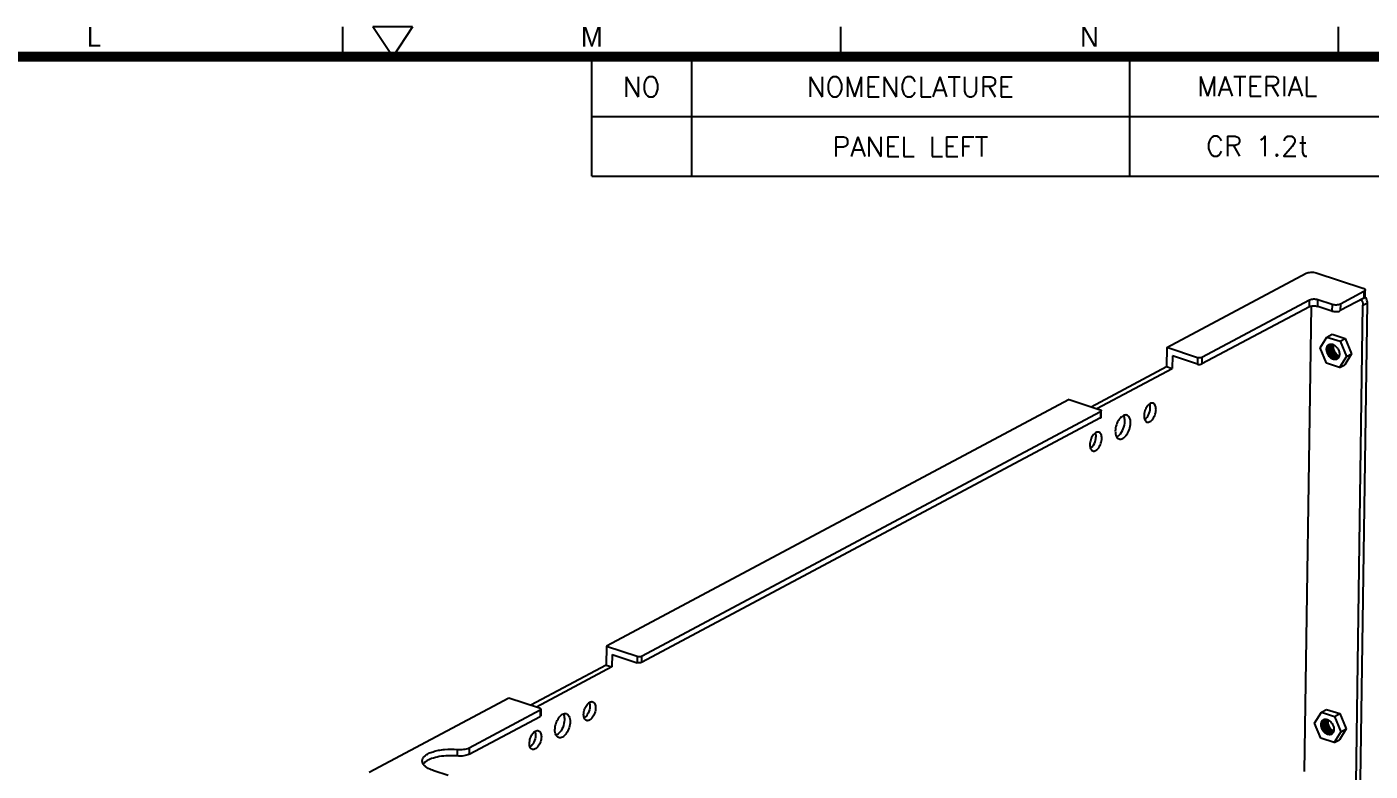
# Model space of a CAD drawing. Extents: x -425 to 6552, y -3049 to 3105.
# Drawn here: x 2021.7 to 2156.6, y -2087.3 to -2012.5 of the extents above; entities that cross this region are included whole.
import ezdxf
from ezdxf.enums import TextEntityAlignment as Align

# ---------------------------------------------------------------- set-up
doc = ezdxf.new("R2010")
doc.units = 0
doc.layers.get('0').update_dxf_attribs({"linetype": 'CONTINUOUS'})
doc.layers.add('PANEL_LT-SPIDXF_CONTINUOUS', color=7, linetype='CONTINUOUS')
doc.styles.add('SIM', font='simplex')
doc.styles.get("Standard").update_dxf_attribs({"font": 'gulim.ttc', "width": 0.8, "height": 2})

msp = doc.modelspace()

# ---------------------------------------------------------------- linework, layer by layer
for p, q in [((2053.41, -2015.53), (2053.41, -2012.53)), ((2058.41, -2015.53), (2056.41, -2012.53)), ((2060.41, -2012.53), (2056.41, -2012.53)), ((2060.41, -2012.53), (2058.41, -2015.53)), ((2103.41, -2015.53), (2103.41, -2012.53)), ((2153.41, -2015.53), (2153.41, -2012.53)), ((2078.41, -2027.53), (2078.41, -2015.53)), ((2088.41, -2015.53), (2088.41, -2027.53)), ((2132.41, -2015.53), (2132.41, -2027.53)), ((2078.41, -2021.53), (2253.41, -2021.53)), ((2078.41, -2027.53), (2253.41, -2027.53))]:
    msp.add_line(p, q)
at = {"color": 4, "linetype": 'CONTINUOUS'}
for p, q in [((2151.57, -2044.78), (2152.25, -2043.68)), ((2152.25, -2043.68), (2152.78, -2043.4)), ((2152.25, -2043.68), (2153.57, -2044.11)), ((2152.78, -2043.4), (2154.1, -2043.83)), ((2153.57, -2044.11), (2154.1, -2043.83)), ((2153.57, -2044.11), (2154.21, -2045.64)), ((2154.1, -2043.83), (2154.74, -2045.36)), ((2152.21, -2046.3), (2151.57, -2044.78)), ((2154.21, -2045.64), (2153.53, -2046.74)), ((2154.74, -2045.36), (2154.06, -2046.46)), ((2154.21, -2045.64), (2154.74, -2045.36)), ((2153.53, -2046.74), (2152.21, -2046.3)), ((2153.53, -2046.74), (2154.06, -2046.46)), ((2151.02, -2082.45), (2151.7, -2081.36)), ((2151.7, -2081.36), (2152.22, -2081.08)), ((2151.7, -2081.36), (2153.02, -2081.79)), ((2152.22, -2081.08), (2153.55, -2081.51)), ((2153.02, -2081.79), (2153.55, -2081.51)), ((2153.02, -2081.79), (2153.66, -2083.32)), ((2153.55, -2081.51), (2154.19, -2083.04)), ((2151.66, -2083.98), (2151.02, -2082.45)), ((2153.66, -2083.32), (2152.98, -2084.41)), ((2154.19, -2083.04), (2153.51, -2084.13)), ((2153.66, -2083.32), (2154.19, -2083.04)), ((2152.98, -2084.41), (2151.66, -2083.98)), ((2152.98, -2084.41), (2153.51, -2084.13))]:
    msp.add_line(p, q, dxfattribs=at)
at = {"const_width": 1}
msp.add_lwpolyline([(2253.41, -2015.53), (1453.41, -2015.53), (1453.41, -2565.53), (2253.41, -2565.53)], close=True, dxfattribs=at)
at = {"color": 4, "linetype": 'CONTINUOUS'}
for centre, radius, start, end in [((2152.79, -2044.9), 0.463, 111.2166, 118.0382), ((2152.89, -2044.86), 0.472, 124.9551, 131.3817), ((2154.52, -2044.33), 1.7, 197.5329, 198.3746), ((2153.06, -2045.53), 0.414, 298.038, 302.6684), ((2153.14, -2045.54), 0.37, 288.718, 293.7816), ((2153.22, -2045.49), 0.382, 283.6933, 286.2854), ((2152.24, -2082.58), 0.463, 111.2166, 118.0382), ((2152.34, -2082.54), 0.472, 124.9551, 131.3817), ((2153.97, -2082.01), 1.7, 197.5329, 198.3746), ((2152.51, -2083.21), 0.414, 298.038, 302.6684), ((2152.59, -2083.22), 0.37, 288.718, 293.7816), ((2152.67, -2083.16), 0.382, 283.6933, 286.2854)]:
    msp.add_arc(centre, radius, start, end, dxfattribs=at)
for points, knots in [([(2152.41, -2045.5), (2152.35, -2045.42), (2152.26, -2045.24), (2152.22, -2044.99), (2152.23, -2044.81), (2152.26, -2044.68), (2152.31, -2044.57), (2152.35, -2044.5), (2152.38, -2044.47)], [0, 0, 0, 0, 0.276008, 0.540903, 0.665272, 0.782968, 0.894194, 1, 1, 1, 1]), ([(2152.57, -2044.5), (2152.53, -2044.52), (2152.45, -2044.57), (2152.37, -2044.69), (2152.31, -2044.84), (2152.29, -2044.94), (2152.29, -2045)], [0, 0, 0, 0, 0.232268, 0.473054, 0.728253, 1, 1, 1, 1]), ([(2152.29, -2045), (2152.29, -2045.08), (2152.3, -2045.26), (2152.36, -2045.42), (2152.41, -2045.5)], [0, 0, 0, 0, 0.490858, 1, 1, 1, 1]), ([(2152.38, -2044.47), (2152.41, -2044.46), (2152.46, -2044.43), (2152.59, -2044.39), (2152.69, -2044.39), (2152.75, -2044.4)], [0, 0, 0, 0, 0.242881, 0.488098, 1, 1, 1, 1]), ([(2152.39, -2044.94), (2152.38, -2045.08), (2152.42, -2045.28), (2152.54, -2045.52), (2152.66, -2045.68), (2152.8, -2045.81), (2152.95, -2045.89), (2153.11, -2045.92), (2153.21, -2045.91), (2153.26, -2045.89)], [0, 0, 0, 0, 0.271225, 0.41102, 0.547265, 0.67588, 0.794071, 0.901275, 1, 1, 1, 1]), ([(2152.39, -2044.94), (2152.39, -2044.86), (2152.42, -2044.73), (2152.5, -2044.59), (2152.55, -2044.53), (2152.58, -2044.51)], [0, 0, 0, 0, 0.522943, 0.766405, 1, 1, 1, 1]), ([(2153.26, -2045.9), (2153.23, -2045.91), (2153.16, -2045.94), (2153.04, -2045.95), (2152.92, -2045.94), (2152.76, -2045.88), (2152.57, -2045.74), (2152.45, -2045.59), (2152.41, -2045.5)], [0, 0, 0, 0, 0.105677, 0.214604, 0.32932, 0.451238, 0.71568, 1, 1, 1, 1]), ([(2152.67, -2044.46), (2152.64, -2044.48), (2152.58, -2044.54), (2152.5, -2044.69), (2152.48, -2044.81), (2152.47, -2044.9)], [0, 0, 0, 0, 0.233513, 0.47689, 1, 1, 1, 1]), ([(2152.47, -2044.9), (2152.47, -2045.03), (2152.5, -2045.23), (2152.61, -2045.46), (2152.72, -2045.62), (2152.86, -2045.74), (2153.01, -2045.83), (2153.16, -2045.87), (2153.26, -2045.87), (2153.31, -2045.86)], [0, 0, 0, 0, 0.269193, 0.408102, 0.543967, 0.672894, 0.79204, 0.900486, 1, 1, 1, 1]), ([(2153.37, -2045.81), (2153.32, -2045.82), (2153.22, -2045.82), (2153.07, -2045.76), (2152.93, -2045.67), (2152.81, -2045.55), (2152.7, -2045.39), (2152.59, -2045.16), (2152.56, -2044.97), (2152.57, -2044.85)], [0, 0, 0, 0, 0.100677, 0.210591, 0.330761, 0.459941, 0.595302, 0.733165, 1, 1, 1, 1]), ([(2152.57, -2044.85), (2152.57, -2044.77), (2152.6, -2044.63), (2152.68, -2044.5), (2152.72, -2044.45)], [0, 0, 0, 0, 0.522094, 1, 1, 1, 1]), ([(2152.9, -2044.45), (2152.85, -2044.44), (2152.76, -2044.44), (2152.66, -2044.46), (2152.62, -2044.47)], [0, 0, 0, 0, 0.511206, 1, 1, 1, 1]), ([(2152.77, -2044.44), (2152.74, -2044.49), (2152.68, -2044.61), (2152.66, -2044.74), (2152.65, -2044.8)], [0, 0, 0, 0, 0.480499, 1, 1, 1, 1]), ([(2152.65, -2044.8), (2152.65, -2044.92), (2152.68, -2045.1), (2152.77, -2045.32), (2152.87, -2045.48), (2152.99, -2045.6), (2153.12, -2045.7), (2153.26, -2045.76), (2153.36, -2045.77), (2153.4, -2045.77)], [0, 0, 0, 0, 0.263834, 0.400321, 0.534949, 0.664329, 0.785696, 0.897502, 1, 1, 1, 1]), ([(2152.75, -2044.4), (2152.76, -2044.41), (2152.81, -2044.42), (2152.86, -2044.43), (2152.9, -2044.45)], [0, 0, 0, 0, 0.243702, 1, 1, 1, 1]), ([(2152.75, -2044.75), (2152.75, -2044.73), (2152.76, -2044.67), (2152.77, -2044.61), (2152.78, -2044.57)], [0, 0, 0, 0, 0.256351, 1, 1, 1, 1]), ([(2153.44, -2045.72), (2153.39, -2045.71), (2153.3, -2045.69), (2153.17, -2045.62), (2153.05, -2045.52), (2152.9, -2045.35), (2152.78, -2045.09), (2152.75, -2044.86), (2152.75, -2044.75)], [0, 0, 0, 0, 0.10517, 0.219352, 0.342106, 0.471674, 0.73949, 1, 1, 1, 1]), ([(2152.78, -2044.57), (2152.79, -2044.56), (2152.8, -2044.51), (2152.82, -2044.47), (2152.84, -2044.44)], [0, 0, 0, 0, 0.255685, 1, 1, 1, 1]), ([(2153.46, -2045.66), (2153.36, -2045.64), (2153.21, -2045.55), (2153.06, -2045.39), (2152.96, -2045.24), (2152.88, -2045.07), (2152.83, -2044.84), (2152.83, -2044.65), (2152.86, -2044.54)], [0, 0, 0, 0, 0.225914, 0.352629, 0.484823, 0.61909, 0.751882, 1, 1, 1, 1]), ([(2152.86, -2044.54), (2152.86, -2044.53), (2152.87, -2044.5), (2152.89, -2044.47), (2152.9, -2044.45)], [0, 0, 0, 0, 0.253961, 1, 1, 1, 1]), ([(2152.92, -2044.46), (2152.92, -2044.48), (2152.9, -2044.55), (2152.89, -2044.62), (2152.89, -2044.68)], [0, 0, 0, 0, 0.240863, 1, 1, 1, 1]), ([(2152.89, -2044.68), (2152.89, -2044.71), (2152.89, -2044.82), (2152.92, -2044.94), (2152.95, -2045.02)], [0, 0, 0, 0, 0.241594, 1, 1, 1, 1]), ([(2152.9, -2044.45), (2152.97, -2044.48), (2153.11, -2044.57), (2153.22, -2044.69), (2153.27, -2044.76)], [0, 0, 0, 0, 0.481729, 1, 1, 1, 1]), ([(2152.95, -2045.02), (2152.98, -2045.09), (2153.04, -2045.21), (2153.2, -2045.43), (2153.37, -2045.55), (2153.49, -2045.59)], [0, 0, 0, 0, 0.263259, 0.523376, 1, 1, 1, 1]), ([(2153.27, -2044.76), (2153.35, -2044.85), (2153.46, -2045.05), (2153.52, -2045.33), (2153.5, -2045.54), (2153.46, -2045.68), (2153.39, -2045.8), (2153.32, -2045.86), (2153.29, -2045.88)], [0, 0, 0, 0, 0.27835, 0.547208, 0.671938, 0.788196, 0.896697, 1, 1, 1, 1]), ([(2151.83, -2082.15), (2151.86, -2082.13), (2151.91, -2082.1), (2152.04, -2082.07), (2152.14, -2082.07), (2152.2, -2082.08)], [0, 0, 0, 0, 0.242881, 0.488098, 1, 1, 1, 1]), ([(2152.2, -2082.08), (2152.21, -2082.08), (2152.26, -2082.09), (2152.31, -2082.11), (2152.34, -2082.12)], [0, 0, 0, 0, 0.243702, 1, 1, 1, 1]), ([(2151.85, -2083.18), (2151.8, -2083.1), (2151.71, -2082.92), (2151.67, -2082.67), (2151.68, -2082.48), (2151.71, -2082.36), (2151.76, -2082.24), (2151.8, -2082.18), (2151.83, -2082.15)], [0, 0, 0, 0, 0.276008, 0.540903, 0.665272, 0.782968, 0.894194, 1, 1, 1, 1]), ([(2151.74, -2082.67), (2151.73, -2082.76), (2151.75, -2082.93), (2151.81, -2083.1), (2151.85, -2083.18)], [0, 0, 0, 0, 0.490858, 1, 1, 1, 1]), ([(2152.02, -2082.17), (2151.98, -2082.19), (2151.9, -2082.25), (2151.82, -2082.37), (2151.76, -2082.51), (2151.74, -2082.62), (2151.74, -2082.67)], [0, 0, 0, 0, 0.232268, 0.473054, 0.728253, 1, 1, 1, 1]), ([(2151.84, -2082.62), (2151.83, -2082.75), (2151.87, -2082.96), (2151.98, -2083.2), (2152.1, -2083.36), (2152.25, -2083.48), (2152.4, -2083.56), (2152.56, -2083.6), (2152.66, -2083.58), (2152.71, -2083.57)], [0, 0, 0, 0, 0.271225, 0.41102, 0.547265, 0.67588, 0.794071, 0.901275, 1, 1, 1, 1]), ([(2151.84, -2082.62), (2151.84, -2082.53), (2151.87, -2082.41), (2151.95, -2082.27), (2152, -2082.21), (2152.03, -2082.18)], [0, 0, 0, 0, 0.522943, 0.766405, 1, 1, 1, 1]), ([(2152.71, -2083.57), (2152.68, -2083.59), (2152.61, -2083.62), (2152.49, -2083.63), (2152.37, -2083.61), (2152.21, -2083.55), (2152.02, -2083.42), (2151.9, -2083.27), (2151.85, -2083.18)], [0, 0, 0, 0, 0.105677, 0.214604, 0.32932, 0.451238, 0.71568, 1, 1, 1, 1]), ([(2151.92, -2082.57), (2151.91, -2082.7), (2151.95, -2082.9), (2152.06, -2083.14), (2152.17, -2083.3), (2152.31, -2083.42), (2152.46, -2083.51), (2152.61, -2083.55), (2152.71, -2083.54), (2152.76, -2083.53)], [0, 0, 0, 0, 0.269193, 0.408102, 0.543967, 0.672894, 0.79204, 0.900486, 1, 1, 1, 1]), ([(2152.12, -2082.13), (2152.09, -2082.16), (2152.03, -2082.22), (2151.95, -2082.36), (2151.93, -2082.49), (2151.92, -2082.57)], [0, 0, 0, 0, 0.233513, 0.47689, 1, 1, 1, 1]), ([(2152.82, -2083.49), (2152.77, -2083.5), (2152.67, -2083.49), (2152.52, -2083.44), (2152.38, -2083.35), (2152.25, -2083.22), (2152.15, -2083.07), (2152.04, -2082.84), (2152.01, -2082.65), (2152.02, -2082.52)], [0, 0, 0, 0, 0.100677, 0.210591, 0.330761, 0.459941, 0.595302, 0.733165, 1, 1, 1, 1]), ([(2152.02, -2082.52), (2152.02, -2082.45), (2152.05, -2082.3), (2152.13, -2082.17), (2152.17, -2082.12)], [0, 0, 0, 0, 0.522094, 1, 1, 1, 1]), ([(2152.34, -2082.12), (2152.3, -2082.12), (2152.2, -2082.11), (2152.11, -2082.13), (2152.07, -2082.15)], [0, 0, 0, 0, 0.511206, 1, 1, 1, 1]), ([(2152.22, -2082.12), (2152.19, -2082.17), (2152.13, -2082.28), (2152.11, -2082.41), (2152.1, -2082.48)], [0, 0, 0, 0, 0.480499, 1, 1, 1, 1]), ([(2152.1, -2082.48), (2152.1, -2082.6), (2152.12, -2082.78), (2152.22, -2083), (2152.32, -2083.15), (2152.44, -2083.28), (2152.57, -2083.38), (2152.71, -2083.44), (2152.81, -2083.45), (2152.85, -2083.45)], [0, 0, 0, 0, 0.263834, 0.400321, 0.534949, 0.664329, 0.785696, 0.897502, 1, 1, 1, 1]), ([(2152.89, -2083.39), (2152.84, -2083.39), (2152.75, -2083.36), (2152.62, -2083.29), (2152.5, -2083.19), (2152.35, -2083.02), (2152.23, -2082.77), (2152.19, -2082.54), (2152.2, -2082.43)], [0, 0, 0, 0, 0.10517, 0.219352, 0.342106, 0.471674, 0.73949, 1, 1, 1, 1]), ([(2152.2, -2082.43), (2152.2, -2082.41), (2152.21, -2082.35), (2152.22, -2082.29), (2152.23, -2082.25)], [0, 0, 0, 0, 0.256351, 1, 1, 1, 1]), ([(2152.23, -2082.25), (2152.24, -2082.23), (2152.25, -2082.19), (2152.27, -2082.15), (2152.29, -2082.12)], [0, 0, 0, 0, 0.255685, 1, 1, 1, 1]), ([(2152.91, -2083.34), (2152.81, -2083.31), (2152.66, -2083.23), (2152.51, -2083.07), (2152.41, -2082.91), (2152.33, -2082.74), (2152.27, -2082.51), (2152.28, -2082.33), (2152.31, -2082.22)], [0, 0, 0, 0, 0.225914, 0.352629, 0.484823, 0.61909, 0.751882, 1, 1, 1, 1]), ([(2152.31, -2082.22), (2152.31, -2082.21), (2152.32, -2082.18), (2152.33, -2082.15), (2152.34, -2082.12)], [0, 0, 0, 0, 0.253961, 1, 1, 1, 1]), ([(2152.37, -2082.14), (2152.37, -2082.15), (2152.35, -2082.22), (2152.34, -2082.3), (2152.34, -2082.35)], [0, 0, 0, 0, 0.240863, 1, 1, 1, 1]), ([(2152.34, -2082.35), (2152.34, -2082.38), (2152.34, -2082.5), (2152.37, -2082.62), (2152.4, -2082.7)], [0, 0, 0, 0, 0.241594, 1, 1, 1, 1]), ([(2152.34, -2082.12), (2152.42, -2082.16), (2152.56, -2082.25), (2152.67, -2082.37), (2152.72, -2082.44)], [0, 0, 0, 0, 0.481729, 1, 1, 1, 1]), ([(2152.4, -2082.7), (2152.43, -2082.76), (2152.49, -2082.89), (2152.65, -2083.1), (2152.82, -2083.22), (2152.94, -2083.26)], [0, 0, 0, 0, 0.263259, 0.523376, 1, 1, 1, 1]), ([(2152.72, -2082.44), (2152.79, -2082.53), (2152.91, -2082.73), (2152.97, -2083), (2152.95, -2083.22), (2152.91, -2083.36), (2152.84, -2083.47), (2152.77, -2083.53), (2152.74, -2083.56)], [0, 0, 0, 0, 0.27835, 0.547208, 0.671938, 0.788196, 0.896697, 1, 1, 1, 1])]:
    msp.add_open_spline(points, degree=3, knots=knots, dxfattribs=at)
for points in [[(2152.91, -2044.87), (2152.97, -2045.06), (2153.07, -2045.25), (2153.2, -2045.41)], [(2152.36, -2082.54), (2152.42, -2082.74), (2152.52, -2082.92), (2152.65, -2083.08)]]:
    msp.add_open_spline(points, degree=3, dxfattribs=at)
at = {"layer": 'PANEL_LT-SPIDXF_CONTINUOUS', "color": 7, "linetype": 'CONTINUOUS'}
for p, q in [((2136.17, -2044.74), (2150.17, -2037.28)), ((2151.18, -2037.24), (2155.86, -2038.77)), ((2150.5, -2039.98), (2139.69, -2045.74)), ((2150.49, -2040.64), (2150.5, -2039.98)), ((2151.33, -2040.6), (2151.34, -2039.94)), ((2152.77, -2040.41), (2151.34, -2039.94)), ((2155.96, -2039.77), (2153.6, -2041.03)), ((2155.97, -2039.12), (2153.61, -2040.38)), ((2155.62, -2088.23), (2156.32, -2040.24)), ((2155.88, -2040.47), (2156.32, -2040.24)), ((2155.97, -2039.12), (2155.96, -2039.77)), ((2156.09, -2039.63), (2156.1, -2038.97)), ((2150.49, -2040.64), (2139.68, -2046.39)), ((2150.02, -2087.32), (2150.7, -2040.57)), ((2152.76, -2041.07), (2151.33, -2040.6)), ((2152.77, -2040.41), (2152.76, -2041.07)), ((2153.61, -2040.38), (2153.6, -2041.03)), ((2155.18, -2088.46), (2155.88, -2040.47)), ((2136.17, -2044.74), (2136.14, -2046.65)), ((2139.27, -2045.76), (2136.17, -2044.74)), ((2136.73, -2045.58), (2136.71, -2046.84)), ((2139.26, -2046.41), (2136.73, -2045.58)), ((2128.57, -2050.68), (2136.14, -2046.65)), ((2129.14, -2050.87), (2136.71, -2046.84)), ((2136.14, -2046.65), (2136.71, -2046.84)), ((2139.27, -2045.76), (2139.26, -2046.41)), ((2139.69, -2045.74), (2139.68, -2046.39)), ((2126.36, -2049.96), (2079.87, -2074.72)), ((2126.36, -2049.96), (2129.47, -2050.98)), ((2129.51, -2051.81), (2083.39, -2076.38)), ((2083.4, -2075.72), (2129.52, -2051.15)), ((2129.52, -2051.15), (2129.51, -2051.81)), ((2129.58, -2051.73), (2129.59, -2051.08)), ((2079.87, -2074.72), (2079.84, -2076.64)), ((2079.87, -2074.72), (2082.98, -2075.74)), ((2079.84, -2076.64), (2072.27, -2080.67)), ((2079.84, -2076.64), (2080.42, -2076.82)), ((2080.44, -2075.57), (2080.42, -2076.82)), ((2080.44, -2075.57), (2082.97, -2076.4)), ((2082.98, -2075.74), (2082.97, -2076.4)), ((2083.4, -2075.72), (2083.39, -2076.38)), ((2080.42, -2076.82), (2072.84, -2080.86)), ((2070.07, -2079.95), (2056.06, -2087.41)), ((2073.17, -2080.96), (2070.07, -2079.95)), ((2066.09, -2085.59), (2073.22, -2081.79)), ((2066.1, -2084.94), (2073.23, -2081.14)), ((2073.23, -2081.14), (2073.22, -2081.79)), ((2073.29, -2081.06), (2073.28, -2081.72)), ((2064.9, -2085.11), (2064.89, -2085.76)), ((2066.1, -2084.94), (2066.09, -2085.59)), ((2063.97, -2087.71), (2062.54, -2087.24))]:
    msp.add_line(p, q, dxfattribs=at)
for centre in [(2130.59, -2052.7), (2074.29, -2082.68)]:
    msp.add_arc(centre, 1.15, 310.3367, 313.1803, dxfattribs=at)
for points, knots in [([(2150.17, -2037.28), (2150.24, -2037.25), (2150.39, -2037.2), (2150.74, -2037.16), (2151.01, -2037.18), (2151.18, -2037.24)], [0, 0, 0, 0, 0.217211, 0.477799, 1, 1, 1, 1]), ([(2155.86, -2038.77), (2155.89, -2038.78), (2155.99, -2038.82), (2156.1, -2038.9), (2156.1, -2038.97)], [0, 0, 0, 0, 0.338, 1, 1, 1, 1]), ([(2151.34, -2039.94), (2151.2, -2039.9), (2150.91, -2039.87), (2150.62, -2039.92), (2150.5, -2039.98)], [0, 0, 0, 0, 0.523579, 1, 1, 1, 1]), ([(2155.82, -2040.17), (2155.83, -2040.2), (2155.87, -2040.29), (2155.88, -2040.39), (2155.88, -2040.47)], [0, 0, 0, 0, 0.258357, 1, 1, 1, 1]), ([(2155.96, -2039.77), (2155.97, -2039.77), (2156, -2039.76), (2156.02, -2039.74), (2156.04, -2039.72)], [0, 0, 0, 0, 0.271288, 1, 1, 1, 1]), ([(2156.1, -2038.97), (2156.1, -2038.98), (2156.08, -2039.05), (2156.02, -2039.09), (2155.97, -2039.12)], [0, 0, 0, 0, 0.205507, 1, 1, 1, 1]), ([(2156.32, -2040.24), (2156.32, -2040.19), (2156.3, -2039.98), (2156.19, -2039.78), (2156.07, -2039.67)], [0, 0, 0, 0, 0.243274, 1, 1, 1, 1]), ([(2150.49, -2040.64), (2150.61, -2040.57), (2150.9, -2040.53), (2151.19, -2040.55), (2151.33, -2040.6)], [0, 0, 0, 0, 0.476421, 1, 1, 1, 1]), ([(2152.76, -2041.07), (2152.9, -2041.11), (2153.19, -2041.14), (2153.48, -2041.1), (2153.6, -2041.03)], [0, 0, 0, 0, 0.523579, 1, 1, 1, 1]), ([(2153.61, -2040.38), (2153.49, -2040.44), (2153.2, -2040.49), (2152.91, -2040.46), (2152.77, -2040.41)], [0, 0, 0, 0, 0.476421, 1, 1, 1, 1]), ([(2139.26, -2046.41), (2139.33, -2046.43), (2139.48, -2046.45), (2139.62, -2046.42), (2139.68, -2046.39)], [0, 0, 0, 0, 0.523582, 1, 1, 1, 1]), ([(2139.69, -2045.74), (2139.63, -2045.77), (2139.49, -2045.79), (2139.34, -2045.78), (2139.27, -2045.76)], [0, 0, 0, 0, 0.476418, 1, 1, 1, 1]), ([(2129.47, -2050.98), (2129.48, -2050.98), (2129.53, -2051), (2129.59, -2051.04), (2129.59, -2051.08)], [0, 0, 0, 0, 0.337668, 1, 1, 1, 1]), ([(2134.8, -2050.33), (2134.75, -2050.32), (2134.64, -2050.31), (2134.48, -2050.37), (2134.33, -2050.49), (2134.13, -2050.72), (2133.95, -2051.1), (2133.89, -2051.43), (2133.89, -2051.59)], [0, 0, 0, 0, 0.083579, 0.178525, 0.290481, 0.419333, 0.7094, 1, 1, 1, 1]), ([(2134.18, -2052.22), (2134.23, -2052.23), (2134.33, -2052.24), (2134.49, -2052.18), (2134.64, -2052.06), (2134.84, -2051.83), (2135.02, -2051.45), (2135.08, -2051.12), (2135.09, -2050.96)], [0, 0, 0, 0, 0.083579, 0.178525, 0.290481, 0.419333, 0.7094, 1, 1, 1, 1]), ([(2134.26, -2051.63), (2134.38, -2051.44), (2134.48, -2051.14), (2134.51, -2050.84), (2134.51, -2050.77)], [0, 0, 0, 0, 0.756741, 1, 1, 1, 1]), ([(2134.51, -2050.77), (2134.51, -2050.73), (2134.51, -2050.61), (2134.49, -2050.49), (2134.46, -2050.4)], [0, 0, 0, 0, 0.271661, 1, 1, 1, 1]), ([(2135.09, -2050.96), (2135.09, -2050.88), (2135.08, -2050.74), (2135.02, -2050.55), (2134.93, -2050.41), (2134.84, -2050.35), (2134.8, -2050.33)], [0, 0, 0, 0, 0.307528, 0.574856, 0.80112, 1, 1, 1, 1]), ([(2129.51, -2051.81), (2129.52, -2051.8), (2129.55, -2051.79), (2129.58, -2051.76), (2129.58, -2051.73)], [0, 0, 0, 0, 0.313622, 1, 1, 1, 1]), ([(2129.59, -2051.08), (2129.59, -2051.09), (2129.58, -2051.12), (2129.55, -2051.14), (2129.52, -2051.15)], [0, 0, 0, 0, 0.205532, 1, 1, 1, 1]), ([(2132.16, -2051.53), (2132.1, -2051.51), (2131.96, -2051.5), (2131.76, -2051.58), (2131.56, -2051.73), (2131.31, -2052.02), (2131.08, -2052.5), (2131, -2052.92), (2131, -2053.13)], [0, 0, 0, 0, 0.083579, 0.178525, 0.290481, 0.419333, 0.7094, 1, 1, 1, 1]), ([(2131.37, -2053.92), (2131.43, -2053.94), (2131.56, -2053.95), (2131.77, -2053.87), (2131.96, -2053.72), (2132.21, -2053.43), (2132.44, -2052.95), (2132.52, -2052.53), (2132.53, -2052.32)], [0, 0, 0, 0, 0.083579, 0.178525, 0.290481, 0.419333, 0.7094, 1, 1, 1, 1]), ([(2131.38, -2053.54), (2131.56, -2053.37), (2131.83, -2052.91), (2131.95, -2052.4), (2131.95, -2052.13)], [0, 0, 0, 0, 0.4846, 1, 1, 1, 1]), ([(2131.95, -2052.13), (2131.95, -2052.08), (2131.95, -2051.88), (2131.9, -2051.68), (2131.83, -2051.56)], [0, 0, 0, 0, 0.280905, 1, 1, 1, 1]), ([(2132.53, -2052.32), (2132.53, -2052.22), (2132.52, -2052.05), (2132.45, -2051.81), (2132.33, -2051.62), (2132.21, -2051.55), (2132.16, -2051.53)], [0, 0, 0, 0, 0.307528, 0.574856, 0.80112, 1, 1, 1, 1]), ([(2133.89, -2051.59), (2133.89, -2051.67), (2133.9, -2051.81), (2133.95, -2052), (2134.04, -2052.14), (2134.13, -2052.2), (2134.18, -2052.22)], [0, 0, 0, 0, 0.307528, 0.574856, 0.80112, 1, 1, 1, 1]), ([(2133.95, -2051.96), (2133.96, -2051.95), (2134.01, -2051.92), (2134.05, -2051.88), (2134.09, -2051.85)], [0, 0, 0, 0, 0.237162, 1, 1, 1, 1]), ([(2134.09, -2051.85), (2134.1, -2051.83), (2134.16, -2051.76), (2134.22, -2051.69), (2134.26, -2051.63)], [0, 0, 0, 0, 0.237788, 1, 1, 1, 1]), ([(2129.35, -2053.24), (2129.3, -2053.22), (2129.2, -2053.21), (2129.04, -2053.27), (2128.88, -2053.39), (2128.68, -2053.63), (2128.51, -2054), (2128.44, -2054.33), (2128.44, -2054.5)], [0, 0, 0, 0, 0.083579, 0.178525, 0.290481, 0.419333, 0.7094, 1, 1, 1, 1]), ([(2128.81, -2054.53), (2128.93, -2054.34), (2129.04, -2054.04), (2129.06, -2053.74), (2129.07, -2053.67)], [0, 0, 0, 0, 0.756741, 1, 1, 1, 1]), ([(2129.07, -2053.67), (2129.07, -2053.64), (2129.06, -2053.51), (2129.04, -2053.39), (2129.01, -2053.3)], [0, 0, 0, 0, 0.271661, 1, 1, 1, 1]), ([(2129.64, -2053.86), (2129.64, -2053.78), (2129.63, -2053.64), (2129.58, -2053.45), (2129.48, -2053.31), (2129.39, -2053.25), (2129.35, -2053.24)], [0, 0, 0, 0, 0.307528, 0.574856, 0.80112, 1, 1, 1, 1]), ([(2131, -2053.13), (2131, -2053.23), (2131.01, -2053.41), (2131.08, -2053.65), (2131.2, -2053.83), (2131.31, -2053.9), (2131.37, -2053.92)], [0, 0, 0, 0, 0.307528, 0.574856, 0.80112, 1, 1, 1, 1]), ([(2131.12, -2053.71), (2131.14, -2053.7), (2131.22, -2053.66), (2131.28, -2053.62), (2131.33, -2053.58)], [0, 0, 0, 0, 0.234319, 1, 1, 1, 1]), ([(2128.44, -2054.5), (2128.44, -2054.57), (2128.45, -2054.71), (2128.5, -2054.9), (2128.6, -2055.04), (2128.69, -2055.1), (2128.73, -2055.12)], [0, 0, 0, 0, 0.307528, 0.574856, 0.80112, 1, 1, 1, 1]), ([(2128.5, -2054.86), (2128.51, -2054.86), (2128.56, -2054.82), (2128.61, -2054.78), (2128.64, -2054.75)], [0, 0, 0, 0, 0.237162, 1, 1, 1, 1]), ([(2128.64, -2054.75), (2128.65, -2054.73), (2128.72, -2054.66), (2128.77, -2054.59), (2128.81, -2054.53)], [0, 0, 0, 0, 0.237788, 1, 1, 1, 1]), ([(2128.73, -2055.12), (2128.78, -2055.13), (2128.88, -2055.14), (2129.04, -2055.08), (2129.2, -2054.96), (2129.39, -2054.73), (2129.57, -2054.36), (2129.64, -2054.02), (2129.64, -2053.86)], [0, 0, 0, 0, 0.083579, 0.178525, 0.290481, 0.419333, 0.7094, 1, 1, 1, 1]), ([(2083.39, -2076.38), (2083.33, -2076.41), (2083.18, -2076.43), (2083.04, -2076.42), (2082.97, -2076.4)], [0, 0, 0, 0, 0.476418, 1, 1, 1, 1]), ([(2082.98, -2075.74), (2083.05, -2075.76), (2083.19, -2075.78), (2083.34, -2075.75), (2083.4, -2075.72)], [0, 0, 0, 0, 0.523582, 1, 1, 1, 1]), ([(2077.59, -2081.58), (2077.59, -2081.41), (2077.66, -2081.08), (2077.84, -2080.71), (2078.03, -2080.48), (2078.19, -2080.36), (2078.35, -2080.3), (2078.45, -2080.3), (2078.5, -2080.32)], [0, 0, 0, 0, 0.2906, 0.580667, 0.709519, 0.821475, 0.916421, 1, 1, 1, 1]), ([(2078.16, -2080.39), (2078.17, -2080.41), (2078.21, -2080.53), (2078.22, -2080.66), (2078.22, -2080.75)], [0, 0, 0, 0, 0.227773, 1, 1, 1, 1]), ([(2078.5, -2080.32), (2078.54, -2080.33), (2078.64, -2080.39), (2078.73, -2080.54), (2078.78, -2080.73), (2078.79, -2080.87), (2078.79, -2080.94)], [0, 0, 0, 0, 0.19888, 0.425144, 0.692472, 1, 1, 1, 1]), ([(2073.29, -2081.06), (2073.29, -2081.06), (2073.28, -2081.01), (2073.23, -2080.99), (2073.2, -2080.98)], [0, 0, 0, 0, 0.192723, 1, 1, 1, 1]), ([(2073.28, -2081.72), (2073.28, -2081.73), (2073.27, -2081.76), (2073.24, -2081.78), (2073.22, -2081.79)], [0, 0, 0, 0, 0.205532, 1, 1, 1, 1]), ([(2073.23, -2081.14), (2073.24, -2081.13), (2073.26, -2081.12), (2073.29, -2081.09), (2073.29, -2081.06)], [0, 0, 0, 0, 0.313622, 1, 1, 1, 1]), ([(2074.7, -2083.12), (2074.71, -2082.91), (2074.79, -2082.48), (2075.02, -2082.01), (2075.27, -2081.71), (2075.46, -2081.56), (2075.67, -2081.49), (2075.8, -2081.49), (2075.86, -2081.51)], [0, 0, 0, 0, 0.2906, 0.580667, 0.709519, 0.821475, 0.916421, 1, 1, 1, 1]), ([(2075.53, -2081.54), (2075.55, -2081.58), (2075.64, -2081.76), (2075.66, -2081.96), (2075.66, -2082.12)], [0, 0, 0, 0, 0.219568, 1, 1, 1, 1]), ([(2075.86, -2081.51), (2075.92, -2081.53), (2076.03, -2081.61), (2076.15, -2081.79), (2076.22, -2082.03), (2076.23, -2082.21), (2076.23, -2082.31)], [0, 0, 0, 0, 0.19888, 0.425144, 0.692472, 1, 1, 1, 1]), ([(2077.88, -2082.2), (2077.84, -2082.19), (2077.75, -2082.13), (2077.65, -2081.98), (2077.6, -2081.79), (2077.59, -2081.65), (2077.59, -2081.58)], [0, 0, 0, 0, 0.19888, 0.425144, 0.692472, 1, 1, 1, 1]), ([(2077.79, -2081.83), (2077.78, -2081.84), (2077.74, -2081.89), (2077.69, -2081.92), (2077.65, -2081.95)], [0, 0, 0, 0, 0.263081, 1, 1, 1, 1]), ([(2077.96, -2081.61), (2077.95, -2081.63), (2077.9, -2081.71), (2077.84, -2081.78), (2077.79, -2081.83)], [0, 0, 0, 0, 0.261781, 1, 1, 1, 1]), ([(2078.79, -2080.94), (2078.79, -2081.11), (2078.72, -2081.44), (2078.55, -2081.81), (2078.35, -2082.04), (2078.19, -2082.16), (2078.03, -2082.22), (2077.93, -2082.22), (2077.88, -2082.2)], [0, 0, 0, 0, 0.2906, 0.580667, 0.709519, 0.821475, 0.916421, 1, 1, 1, 1]), ([(2078.22, -2080.75), (2078.22, -2080.83), (2078.19, -2081.13), (2078.08, -2081.42), (2077.96, -2081.61)], [0, 0, 0, 0, 0.243259, 1, 1, 1, 1]), ([(2072.14, -2084.48), (2072.15, -2084.32), (2072.21, -2083.98), (2072.39, -2083.61), (2072.59, -2083.38), (2072.74, -2083.26), (2072.9, -2083.2), (2073.01, -2083.21), (2073.05, -2083.22)], [0, 0, 0, 0, 0.2906, 0.580667, 0.709519, 0.821475, 0.916421, 1, 1, 1, 1]), ([(2072.71, -2083.29), (2072.72, -2083.31), (2072.76, -2083.43), (2072.77, -2083.56), (2072.77, -2083.66)], [0, 0, 0, 0, 0.227773, 1, 1, 1, 1]), ([(2073.05, -2083.22), (2073.1, -2083.24), (2073.19, -2083.29), (2073.28, -2083.44), (2073.33, -2083.63), (2073.34, -2083.77), (2073.34, -2083.84)], [0, 0, 0, 0, 0.19888, 0.425144, 0.692472, 1, 1, 1, 1]), ([(2075.07, -2083.91), (2075.02, -2083.89), (2074.9, -2083.82), (2074.78, -2083.63), (2074.71, -2083.39), (2074.7, -2083.21), (2074.7, -2083.12)], [0, 0, 0, 0, 0.19888, 0.425144, 0.692472, 1, 1, 1, 1]), ([(2076.23, -2082.31), (2076.23, -2082.52), (2076.15, -2082.94), (2075.92, -2083.41), (2075.67, -2083.71), (2075.47, -2083.86), (2075.27, -2083.94), (2075.13, -2083.93), (2075.07, -2083.91)], [0, 0, 0, 0, 0.2906, 0.580667, 0.709519, 0.821475, 0.916421, 1, 1, 1, 1]), ([(2075.66, -2082.12), (2075.65, -2082.38), (2075.54, -2082.9), (2075.26, -2083.35), (2075.08, -2083.52)], [0, 0, 0, 0, 0.5154, 1, 1, 1, 1]), ([(2072.43, -2085.1), (2072.39, -2085.09), (2072.3, -2085.03), (2072.21, -2084.89), (2072.15, -2084.7), (2072.14, -2084.56), (2072.14, -2084.48)], [0, 0, 0, 0, 0.19888, 0.425144, 0.692472, 1, 1, 1, 1]), ([(2072.34, -2084.73), (2072.33, -2084.74), (2072.29, -2084.79), (2072.24, -2084.83), (2072.2, -2084.85)], [0, 0, 0, 0, 0.263081, 1, 1, 1, 1]), ([(2072.51, -2084.52), (2072.5, -2084.54), (2072.45, -2084.61), (2072.39, -2084.68), (2072.34, -2084.73)], [0, 0, 0, 0, 0.261781, 1, 1, 1, 1]), ([(2073.34, -2083.84), (2073.34, -2084.01), (2073.28, -2084.34), (2073.1, -2084.71), (2072.9, -2084.95), (2072.75, -2085.06), (2072.59, -2085.12), (2072.48, -2085.12), (2072.43, -2085.1)], [0, 0, 0, 0, 0.2906, 0.580667, 0.709519, 0.821475, 0.916421, 1, 1, 1, 1]), ([(2072.77, -2083.66), (2072.77, -2083.73), (2072.74, -2084.03), (2072.63, -2084.32), (2072.51, -2084.52)], [0, 0, 0, 0, 0.243259, 1, 1, 1, 1]), ([(2075.04, -2083.56), (2075.02, -2083.57), (2074.96, -2083.63), (2074.88, -2083.67), (2074.83, -2083.69)], [0, 0, 0, 0, 0.266448, 1, 1, 1, 1]), ([(2061.38, -2086.25), (2061.38, -2086.16), (2061.44, -2085.96), (2061.68, -2085.71), (2062.03, -2085.49), (2062.48, -2085.31), (2063.02, -2085.18), (2063.84, -2085.06), (2064.47, -2085.07), (2064.9, -2085.11)], [0, 0, 0, 0, 0.069548, 0.152607, 0.255701, 0.379434, 0.521027, 0.675696, 1, 1, 1, 1]), ([(2064.89, -2085.76), (2064.29, -2085.71), (2063.41, -2085.73), (2062.36, -2085.99), (2061.92, -2086.19), (2061.75, -2086.32)], [0, 0, 0, 0, 0.557186, 0.801793, 1, 1, 1, 1]), ([(2066.09, -2085.59), (2065.92, -2085.68), (2065.52, -2085.78), (2065.11, -2085.79), (2064.89, -2085.76)], [0, 0, 0, 0, 0.456206, 1, 1, 1, 1]), ([(2064.9, -2085.11), (2065.12, -2085.13), (2065.53, -2085.12), (2065.93, -2085.02), (2066.1, -2084.94)], [0, 0, 0, 0, 0.543794, 1, 1, 1, 1]), ([(2061.44, -2086.51), (2061.43, -2086.48), (2061.39, -2086.41), (2061.38, -2086.32), (2061.38, -2086.25)], [0, 0, 0, 0, 0.261441, 1, 1, 1, 1]), ([(2061.7, -2086.82), (2061.67, -2086.79), (2061.57, -2086.7), (2061.48, -2086.59), (2061.44, -2086.51)], [0, 0, 0, 0, 0.276146, 1, 1, 1, 1]), ([(2061.75, -2086.32), (2061.72, -2086.34), (2061.62, -2086.42), (2061.53, -2086.51), (2061.48, -2086.58)], [0, 0, 0, 0, 0.272948, 1, 1, 1, 1]), ([(2062.54, -2087.24), (2062.45, -2087.22), (2062.16, -2087.11), (2061.87, -2086.96), (2061.7, -2086.82)], [0, 0, 0, 0, 0.282631, 1, 1, 1, 1])]:
    msp.add_open_spline(points, degree=3, knots=knots, dxfattribs=at)
for points in [[(2155.67, -2039.93), (2155.73, -2040), (2155.78, -2040.09), (2155.82, -2040.17)], [(2156.04, -2039.72), (2156.05, -2039.71), (2156.07, -2039.69), (2156.07, -2039.67)], [(2156.07, -2039.67), (2156.08, -2039.66), (2156.09, -2039.64), (2156.09, -2039.63)], [(2073.2, -2080.98), (2073.19, -2080.97), (2073.18, -2080.97), (2073.17, -2080.96)]]:
    msp.add_open_spline(points, degree=3, dxfattribs=at)

# ---------------------------------------------------------------- texts
for s, p in [('L', (2028.41, -2013.53)), ('M', (2078.41, -2013.53)), ('N', (2128.41, -2013.53))]:
    msp.add_text(s, height=2).set_placement(p, align=Align.MIDDLE)
at = {"style": 'SIM'}
for s, p in [('NO', (2083.41, -2018.56)), ('NOMENCLATURE', (2110.41, -2018.56)), ('PANEL LEFT', (2110.41, -2024.56))]:
    msp.add_text(s, height=2, dxfattribs=at).set_placement(p, align=Align.MIDDLE)
for s, p in [('MATERIAL', (2145.26, -2019.5)), ('CR 1.2t', (2145.26, -2025.5))]:
    msp.add_text(s, height=2, dxfattribs=at).set_placement(p, align=Align.CENTER)

doc.saveas('drawing.dxf')
